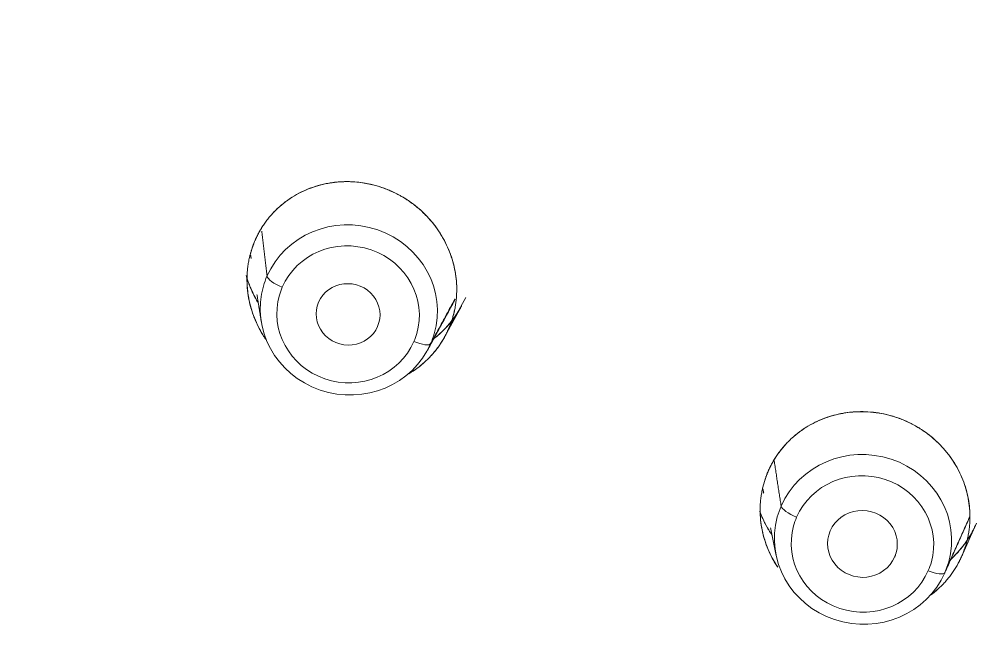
# Model space of a CAD drawing. Extents: x 5217 to 6345, y 0 to 827.
# Drawn here: x 5713.97 to 5730.55, y 502.91 to 513.7 of the extents above; entities that cross this region are included whole.
import ezdxf

# ---------------------------------------------------------------- set-up
doc = ezdxf.new("R2010")
doc.units = 0
doc.header["$LTSCALE"] = 30
doc.header["$MEASUREMENT"] = 0
doc.linetypes.add('HIDDEN2', pattern=[4.7625, 3.175, -1.5875])
doc.layers.add('1', color=7, linetype='CONTINUOUS')
doc.layers.add('2', color=1, linetype='HIDDEN2')

msp = doc.modelspace()

# ---------------------------------------------------------------- linework, layer by layer
at = {"layer": '1', "color": 7, "linetype": 'Continuous', "lineweight": 18}
for p, q in [((5721.646, 508.912), (5721.353, 508.373)), ((5721.353, 508.373), (5721.646, 508.912)), ((5721.353, 508.373), (5721.646, 508.912)), ((5721.646, 508.912), (5721.353, 508.373)), ((5721.288, 508.24), (5721.574, 508.764)), ((5721.288, 508.24), (5721.574, 508.764)), ((5721.284, 508.233), (5721.288, 508.24)), ((5730.169, 504.45), (5730.42, 505.01)), ((5730.171, 504.454), (5730.42, 505.01)), ((5730.178, 504.47), (5730.428, 505.028)), ((5730.178, 504.47), (5730.428, 505.028)), ((5730.428, 505.028), (5730.178, 504.47)), ((5730.428, 505.028), (5730.178, 504.47))]:
    msp.add_line(p, q, dxfattribs=at)
for centre, major_axis, ratio, start_param, end_param in [((5757.244, 496.519), (-59.628, 0), 0.953717, 3.141593, 6.283185), ((5757.244, 496.519), (-59.628, 0), 0.953717, 3.141593, 6.274276), ((5719.637, 508.697), (-1.503, 0.258), 0.958432, 3.034522, 6.053339), ((5719.637, 508.697), (1.503, -0.258), 0.958432, 2.911746, 3.034522), ((5719.637, 508.697), (1.503, -0.258), 0.958432, 3.034522, 6.053339), ((5719.624, 508.621), (-0.542, 0.093), 0.958432, 2.911746, 6.053339), ((5719.624, 508.621), (0.542, -0.093), 0.958432, 2.911746, 6.053339), ((5719.637, 508.697), (-1.503, 0.258), 0.958432, 2.911746, 3.034522), ((5728.477, 504.751), (-1.515, 0.17), 0.957152, 2.991057, 5.9971), ((5728.477, 504.751), (-1.515, 0.17), 0.957152, 5.9971, 6.132649), ((5728.468, 504.673), (-0.596, 0.067), 0.957152, 2.855507, 5.9971), ((5728.477, 504.751), (-1.515, 0.17), 0.957152, 6.132649, 9.138693), ((5728.468, 504.673), (-0.596, 0.067), 0.957152, 5.9971, 9.138693), ((5728.477, 504.751), (-1.515, 0.17), 0.957152, 2.855507, 2.991057)]:
    msp.add_ellipse(centre, major_axis=major_axis, ratio=ratio, start_param=start_param, end_param=end_param, dxfattribs=at)
at = {"layer": '1', "color": 7, "linetype": 'Continuous', "lineweight": 13}
for centre, major_axis, ratio, start_param, end_param in [((5719.624, 508.621), (1.209, -0.208), 0.958432, 6.176114, 9.194932), ((5718.507, 509.171), (0.275, -0.12), 0.277816, 3.301495, 4.780108), ((5719.624, 508.621), (1.209, -0.208), 0.958432, 2.911746, 3.034522), ((5719.624, 508.621), (1.209, -0.208), 0.958432, 3.034522, 6.053339), ((5719.624, 508.621), (1.209, -0.208), 0.958432, 6.053339, 6.176114), ((5720.77, 508.239), (0.275, -0.12), 0.277816, 4.780108, 6.258721), ((5728.468, 504.673), (-1.218, 0.136), 0.957152, 2.991057, 5.9971), ((5727.346, 505.219), (-0.275, 0.12), 0.277816, 0.173281, 1.655969), ((5728.468, 504.673), (-1.218, 0.136), 0.957152, 5.9971, 6.132649), ((5728.468, 504.673), (-1.218, 0.136), 0.957152, 6.132649, 9.138693), ((5728.468, 504.673), (-1.218, 0.136), 0.957152, 2.855507, 2.991057), ((5729.609, 504.299), (-0.275, 0.12), 0.277816, 1.655969, 3.138657)]:
    msp.add_ellipse(centre, major_axis=major_axis, ratio=ratio, start_param=start_param, end_param=end_param, dxfattribs=at)
at = {"layer": '1', "color": 7, "linetype": 'Continuous', "lineweight": 18}
for points, knots in [([(5759.712, 439.668), (5760.292, 439.691), (5761.968, 439.78), (5764.735, 440.04), (5767.995, 440.52), (5771.222, 441.172), (5774.407, 441.992), (5777.54, 442.979), (5780.611, 444.129), (5783.61, 445.439), (5786.529, 446.905), (5789.359, 448.523), (5792.092, 450.287), (5794.718, 452.192), (5797.229, 454.232), (5799.619, 456.402), (5801.88, 458.694), (5804.005, 461.101), (5805.987, 463.617), (5807.821, 466.233), (5809.501, 468.942), (5811.021, 471.735), (5812.378, 474.604), (5813.566, 477.54), (5814.583, 480.534), (5815.426, 483.576), (5816.091, 486.659), (5816.577, 489.772), (5816.882, 492.905), (5817.005, 496.05), (5816.947, 499.196), (5816.706, 502.335), (5816.285, 505.456), (5815.684, 508.55), (5814.904, 511.608), (5813.949, 514.62), (5812.822, 517.578), (5811.525, 520.471), (5810.063, 523.292), (5808.44, 526.031), (5806.66, 528.681), (5804.731, 531.234), (5802.657, 533.681), (5800.444, 536.015), (5798.1, 538.229), (5795.631, 540.316), (5793.045, 542.27), (5790.35, 544.085), (5787.555, 545.755), (5784.667, 547.276), (5781.695, 548.643), (5778.649, 549.85), (5775.538, 550.896), (5772.371, 551.776), (5769.157, 552.489), (5765.908, 553.031), (5762.632, 553.401), (5759.34, 553.598), (5756.041, 553.622), (5752.746, 553.471), (5749.464, 553.148), (5746.207, 552.652), (5742.982, 551.986), (5739.802, 551.151), (5736.674, 550.149), (5733.609, 548.985), (5730.617, 547.661), (5727.705, 546.181), (5724.883, 544.551), (5722.16, 542.774), (5719.544, 540.857), (5717.043, 538.805), (5714.664, 536.624), (5712.415, 534.322), (5710.302, 531.904), (5708.333, 529.379), (5706.512, 526.755), (5704.847, 524.038), (5703.34, 521.238), (5701.998, 518.363), (5700.825, 515.422), (5699.823, 512.423), (5698.996, 509.377), (5698.347, 506.291), (5697.877, 503.176), (5697.588, 500.041), (5697.48, 496.896), (5697.555, 493.75), (5697.811, 490.612), (5698.249, 487.493), (5698.866, 484.402), (5699.661, 481.348), (5700.631, 478.34), (5701.774, 475.388), (5703.085, 472.5), (5704.562, 469.686), (5706.199, 466.954), (5707.991, 464.313), (5709.934, 461.769), (5712.021, 459.332), (5714.245, 457.008), (5716.601, 454.805), (5719.08, 452.73), (5721.676, 450.788), (5724.38, 448.985), (5727.184, 447.328), (5730.08, 445.82), (5733.058, 444.468), (5736.111, 443.274), (5739.227, 442.243), (5742.399, 441.377), (5745.616, 440.68), (5748.868, 440.153), (5751.926, 439.822), (5753.898, 439.702), (5754.776, 439.668)], [0, 0, 0, 0, 0.004702, 0.013606, 0.022511, 0.031416, 0.040321, 0.049226, 0.058131, 0.067035, 0.07594, 0.084844, 0.093748, 0.102652, 0.111556, 0.120459, 0.129362, 0.138265, 0.147168, 0.15607, 0.164972, 0.173874, 0.182775, 0.191676, 0.200577, 0.209478, 0.218378, 0.227279, 0.236179, 0.245079, 0.253978, 0.262878, 0.271778, 0.280678, 0.289578, 0.298478, 0.307379, 0.316279, 0.32518, 0.334081, 0.342982, 0.351884, 0.360785, 0.369687, 0.37859, 0.387493, 0.396396, 0.405299, 0.414202, 0.423106, 0.43201, 0.440914, 0.449818, 0.458723, 0.467628, 0.476532, 0.485437, 0.494342, 0.503247, 0.512152, 0.521057, 0.529962, 0.538867, 0.547772, 0.556677, 0.565582, 0.574486, 0.583391, 0.592295, 0.601199, 0.610103, 0.619007, 0.62791, 0.636813, 0.645716, 0.654619, 0.663521, 0.672423, 0.681325, 0.690226, 0.699127, 0.708028, 0.716929, 0.725829, 0.734729, 0.743629, 0.752529, 0.761429, 0.770329, 0.779229, 0.788129, 0.797029, 0.805929, 0.814829, 0.82373, 0.832631, 0.841532, 0.850433, 0.859334, 0.868236, 0.877138, 0.886041, 0.894944, 0.903847, 0.91275, 0.921653, 0.930557, 0.939461, 0.948365, 0.95727, 0.966174, 0.975079, 0.983983, 0.992888, 1, 1, 1, 1]), ([(5793.07, 451.033), (5793.622, 451.416), (5795.04, 452.443), (5797.228, 454.234), (5799.62, 456.401), (5801.88, 458.694), (5804.005, 461.101), (5805.987, 463.617), (5807.821, 466.233), (5809.501, 468.942), (5811.021, 471.735), (5812.378, 474.604), (5813.566, 477.54), (5814.583, 480.534), (5815.426, 483.576), (5816.091, 486.659), (5816.577, 489.772), (5816.882, 492.905), (5817.005, 496.05), (5816.947, 499.196), (5816.706, 502.335), (5816.285, 505.456), (5815.684, 508.55), (5814.904, 511.608), (5813.949, 514.62), (5812.822, 517.578), (5811.525, 520.471), (5810.063, 523.292), (5808.44, 526.031), (5806.66, 528.681), (5804.731, 531.234), (5802.657, 533.681), (5800.444, 536.015), (5798.1, 538.229), (5795.631, 540.316), (5793.045, 542.27), (5790.35, 544.085), (5787.555, 545.755), (5784.667, 547.276), (5781.695, 548.643), (5778.649, 549.85), (5775.538, 550.896), (5772.371, 551.776), (5769.157, 552.489), (5765.908, 553.031), (5762.632, 553.401), (5759.34, 553.598), (5756.041, 553.622), (5752.746, 553.471), (5749.464, 553.148), (5746.207, 552.652), (5742.982, 551.986), (5739.802, 551.151), (5736.674, 550.149), (5733.609, 548.985), (5730.617, 547.661), (5727.705, 546.181), (5724.883, 544.551), (5722.16, 542.774), (5719.544, 540.857), (5717.043, 538.805), (5714.664, 536.624), (5712.415, 534.322), (5710.302, 531.904), (5708.333, 529.379), (5706.512, 526.755), (5704.847, 524.038), (5703.34, 521.238), (5701.998, 518.363), (5700.825, 515.422), (5699.823, 512.423), (5698.996, 509.377), (5698.347, 506.291), (5697.877, 503.176), (5697.588, 500.041), (5697.48, 496.896), (5697.555, 493.75), (5697.811, 490.612), (5698.249, 487.493), (5698.866, 484.402), (5699.661, 481.348), (5700.631, 478.34), (5701.774, 475.388), (5703.085, 472.5), (5704.562, 469.686), (5706.199, 466.954), (5707.991, 464.313), (5709.934, 461.769), (5712.021, 459.332), (5714.246, 457.009), (5716.6, 454.804), (5719.085, 452.736), (5720.978, 451.284), (5722.066, 450.56), (5722.254, 450.437)], [0, 0, 0, 0, 0.006833, 0.017845, 0.028856, 0.039868, 0.050878, 0.061889, 0.072899, 0.083908, 0.094918, 0.105926, 0.116935, 0.127943, 0.138951, 0.149959, 0.160966, 0.171973, 0.18298, 0.193987, 0.204994, 0.216001, 0.227008, 0.238016, 0.249023, 0.26003, 0.271038, 0.282046, 0.293055, 0.304063, 0.315072, 0.326082, 0.337091, 0.348102, 0.359112, 0.370123, 0.381134, 0.392146, 0.403157, 0.414169, 0.425182, 0.436194, 0.447207, 0.45822, 0.469233, 0.480246, 0.491259, 0.502272, 0.513286, 0.524299, 0.535313, 0.546326, 0.557339, 0.568352, 0.579365, 0.590378, 0.601391, 0.612403, 0.623416, 0.634428, 0.645439, 0.656451, 0.667462, 0.678472, 0.689483, 0.700493, 0.711502, 0.722512, 0.73352, 0.744529, 0.755537, 0.766545, 0.777553, 0.78856, 0.799567, 0.810574, 0.821581, 0.832588, 0.843595, 0.854602, 0.865609, 0.876617, 0.887624, 0.898632, 0.90964, 0.920649, 0.931657, 0.942666, 0.953676, 0.964686, 0.975696, 0.986706, 0.997717, 1, 1, 1, 1]), ([(5718.025, 509.894), (5718.028, 509.9), (5718.034, 509.913), (5718.043, 509.932), (5718.052, 509.951), (5718.061, 509.97), (5718.07, 509.989), (5718.08, 510.008), (5718.09, 510.026), (5718.1, 510.045), (5718.111, 510.063), (5718.122, 510.082), (5718.133, 510.1), (5718.144, 510.118), (5718.155, 510.135), (5718.167, 510.153), (5718.179, 510.171), (5718.203, 510.206), (5718.242, 510.258), (5718.297, 510.324), (5718.355, 510.388), (5718.439, 510.469), (5718.551, 510.564), (5718.7, 510.662), (5718.859, 510.745), (5719.083, 510.834), (5719.378, 510.903), (5719.681, 510.909), (5719.921, 510.878), (5720.099, 510.838), (5720.273, 510.781), (5720.441, 510.707), (5720.6, 510.619), (5720.749, 510.516), (5720.886, 510.402), (5721.01, 510.278), (5721.121, 510.145), (5721.218, 510.003), (5721.302, 509.853), (5721.371, 509.695), (5721.427, 509.531), (5721.466, 509.364), (5721.489, 509.196), (5721.494, 509.055), (5721.489, 508.942), (5721.482, 508.858), (5721.471, 508.774), (5721.458, 508.707), (5721.447, 508.655), (5721.438, 508.619), (5721.428, 508.583), (5721.417, 508.547), (5721.406, 508.511), (5721.394, 508.476), (5721.381, 508.441), (5721.367, 508.407), (5721.358, 508.384), (5721.353, 508.373)], [0, 0, 0, 0, 0.003842, 0.007683, 0.011523, 0.015363, 0.019203, 0.023044, 0.026886, 0.030731, 0.034577, 0.038427, 0.04228, 0.046136, 0.049998, 0.053864, 0.057735, 0.061612, 0.077336, 0.093021, 0.108702, 0.124414, 0.15672, 0.188865, 0.221169, 0.253947, 0.318931, 0.382775, 0.414653, 0.44671, 0.479076, 0.510956, 0.542581, 0.574412, 0.605415, 0.636029, 0.666092, 0.696092, 0.726333, 0.756672, 0.787424, 0.817762, 0.847988, 0.87841, 0.893598, 0.908759, 0.923933, 0.939159, 0.945952, 0.952729, 0.959493, 0.966247, 0.972995, 0.979741, 0.986488, 0.99324, 1, 1, 1, 1]), ([(5718.025, 509.894), (5718.028, 509.9), (5718.034, 509.913), (5718.043, 509.932), (5718.052, 509.951), (5718.061, 509.97), (5718.07, 509.989), (5718.08, 510.008), (5718.09, 510.026), (5718.1, 510.045), (5718.111, 510.063), (5718.122, 510.082), (5718.133, 510.1), (5718.144, 510.118), (5718.155, 510.135), (5718.167, 510.153), (5718.179, 510.171), (5718.203, 510.206), (5718.242, 510.258), (5718.297, 510.324), (5718.355, 510.388), (5718.439, 510.469), (5718.551, 510.564), (5718.7, 510.662), (5718.859, 510.745), (5719.083, 510.834), (5719.378, 510.903), (5719.681, 510.909), (5719.921, 510.878), (5720.099, 510.838), (5720.273, 510.781), (5720.441, 510.707), (5720.6, 510.619), (5720.749, 510.516), (5720.886, 510.402), (5721.01, 510.278), (5721.121, 510.145), (5721.218, 510.003), (5721.302, 509.853), (5721.371, 509.695), (5721.427, 509.531), (5721.466, 509.364), (5721.489, 509.196), (5721.494, 509.055), (5721.489, 508.942), (5721.482, 508.858), (5721.471, 508.774), (5721.458, 508.707), (5721.447, 508.655), (5721.438, 508.619), (5721.428, 508.583), (5721.417, 508.547), (5721.406, 508.511), (5721.394, 508.476), (5721.381, 508.441), (5721.367, 508.407), (5721.358, 508.384), (5721.353, 508.373)], [0, 0, 0, 0, 0.003842, 0.007683, 0.011523, 0.015363, 0.019203, 0.023044, 0.026886, 0.030731, 0.034577, 0.038427, 0.04228, 0.046136, 0.049998, 0.053864, 0.057735, 0.061612, 0.077336, 0.093021, 0.108702, 0.124414, 0.15672, 0.188865, 0.221169, 0.253947, 0.318931, 0.382775, 0.414653, 0.44671, 0.479076, 0.510956, 0.542581, 0.574412, 0.605415, 0.636029, 0.666092, 0.696092, 0.726333, 0.756672, 0.787424, 0.817762, 0.847988, 0.87841, 0.893598, 0.908759, 0.923933, 0.939159, 0.945952, 0.952729, 0.959493, 0.966247, 0.972995, 0.979741, 0.986488, 0.99324, 1, 1, 1, 1]), ([(5721.353, 508.373), (5721.355, 508.379), (5721.361, 508.391), (5721.369, 508.41), (5721.376, 508.429), (5721.384, 508.449), (5721.391, 508.468), (5721.398, 508.488), (5721.404, 508.507), (5721.411, 508.527), (5721.417, 508.547), (5721.423, 508.567), (5721.429, 508.587), (5721.434, 508.607), (5721.44, 508.627), (5721.445, 508.647), (5721.45, 508.668), (5721.459, 508.709), (5721.47, 508.772), (5721.482, 508.856), (5721.489, 508.941), (5721.494, 509.052), (5721.489, 509.191), (5721.467, 509.358), (5721.428, 509.527), (5721.375, 509.688), (5721.308, 509.839), (5721.228, 509.986), (5721.129, 510.134), (5721.019, 510.267), (5720.893, 510.396), (5720.747, 510.519), (5720.615, 510.608), (5720.51, 510.668), (5720.452, 510.699), (5720.395, 510.726), (5720.336, 510.753), (5720.264, 510.782), (5720.18, 510.812), (5720.089, 510.839), (5719.987, 510.864), (5719.868, 510.885), (5719.742, 510.899), (5719.614, 510.905), (5719.486, 510.901), (5719.344, 510.887), (5719.19, 510.859), (5719.02, 510.81), (5718.852, 510.743), (5718.69, 510.657), (5718.545, 510.558), (5718.436, 510.467), (5718.355, 510.387), (5718.296, 510.324), (5718.241, 510.257), (5718.199, 510.201), (5718.169, 510.156), (5718.148, 510.125), (5718.128, 510.093), (5718.109, 510.06), (5718.091, 510.028), (5718.073, 509.994), (5718.056, 509.961), (5718.04, 509.928), (5718.03, 509.905), (5718.025, 509.894)], [0, 0, 0, 0, 0.003718, 0.007442, 0.011172, 0.014908, 0.01865, 0.022399, 0.026153, 0.029913, 0.033679, 0.037451, 0.04123, 0.045014, 0.048805, 0.052602, 0.056405, 0.060214, 0.075563, 0.090904, 0.106238, 0.121566, 0.150726, 0.180687, 0.211792, 0.243274, 0.270329, 0.299194, 0.331218, 0.363883, 0.390058, 0.425486, 0.463238, 0.473403, 0.488936, 0.49776, 0.506333, 0.522865, 0.538511, 0.553196, 0.572832, 0.594143, 0.617131, 0.639709, 0.662315, 0.684949, 0.716054, 0.746104, 0.780279, 0.813661, 0.845312, 0.875612, 0.891366, 0.907109, 0.922839, 0.938558, 0.945479, 0.952376, 0.95925, 0.9661, 0.972927, 0.97973, 0.98651, 0.993267, 1, 1, 1, 1]), ([(5721.353, 508.373), (5721.355, 508.379), (5721.361, 508.391), (5721.369, 508.41), (5721.376, 508.429), (5721.384, 508.449), (5721.391, 508.468), (5721.398, 508.488), (5721.404, 508.507), (5721.411, 508.527), (5721.417, 508.547), (5721.423, 508.567), (5721.429, 508.587), (5721.434, 508.607), (5721.44, 508.627), (5721.445, 508.647), (5721.45, 508.668), (5721.459, 508.709), (5721.47, 508.772), (5721.482, 508.856), (5721.489, 508.941), (5721.494, 509.052), (5721.489, 509.191), (5721.467, 509.358), (5721.428, 509.527), (5721.375, 509.688), (5721.308, 509.839), (5721.228, 509.986), (5721.129, 510.134), (5721.019, 510.267), (5720.893, 510.396), (5720.747, 510.519), (5720.615, 510.608), (5720.51, 510.668), (5720.452, 510.699), (5720.395, 510.726), (5720.336, 510.753), (5720.264, 510.782), (5720.18, 510.812), (5720.07, 510.844), (5719.925, 510.878), (5719.796, 510.894), (5719.662, 510.904), (5719.53, 510.905), (5719.352, 510.889), (5719.184, 510.857), (5719.018, 510.809), (5718.852, 510.743), (5718.69, 510.657), (5718.545, 510.558), (5718.436, 510.467), (5718.355, 510.387), (5718.296, 510.324), (5718.241, 510.257), (5718.199, 510.201), (5718.169, 510.156), (5718.148, 510.125), (5718.128, 510.093), (5718.109, 510.06), (5718.091, 510.028), (5718.073, 509.994), (5718.056, 509.961), (5718.04, 509.928), (5718.03, 509.905), (5718.025, 509.894)], [0, 0, 0, 0, 0.003718, 0.007442, 0.011173, 0.014909, 0.018651, 0.022399, 0.026153, 0.029914, 0.03368, 0.037452, 0.041231, 0.045015, 0.048806, 0.052603, 0.056406, 0.060215, 0.075565, 0.090907, 0.106241, 0.121569, 0.15073, 0.180691, 0.211798, 0.243281, 0.270336, 0.299202, 0.331226, 0.363893, 0.390068, 0.425497, 0.46325, 0.473415, 0.488949, 0.497773, 0.506347, 0.522879, 0.538525, 0.55321, 0.583287, 0.617133, 0.621862, 0.654488, 0.687118, 0.717108, 0.746098, 0.780273, 0.813656, 0.845308, 0.875609, 0.891363, 0.907106, 0.922837, 0.938557, 0.945477, 0.952375, 0.959249, 0.966099, 0.972926, 0.97973, 0.98651, 0.993267, 1, 1, 1, 1]), ([(5718.213, 508.186), (5718.2, 508.204), (5718.155, 508.272), (5718.084, 508.396), (5718.01, 508.559), (5717.952, 508.728), (5717.912, 508.899), (5717.889, 509.072), (5717.884, 509.216), (5717.889, 509.329), (5717.896, 509.414), (5717.908, 509.497), (5717.921, 509.566), (5717.934, 509.62), (5717.944, 509.66), (5717.955, 509.7), (5717.967, 509.74), (5717.98, 509.779), (5717.994, 509.817), (5718.009, 509.856), (5718.02, 509.881), (5718.025, 509.894)], [0, 0, 0, 0, 0.035549, 0.134605, 0.23394, 0.331915, 0.429721, 0.526259, 0.622888, 0.670466, 0.717946, 0.765429, 0.813015, 0.836452, 0.859847, 0.883212, 0.906558, 0.929899, 0.953245, 0.976608, 1, 1, 1, 1]), ([(5718.213, 508.186), (5718.2, 508.204), (5718.155, 508.272), (5718.084, 508.396), (5718.01, 508.559), (5717.952, 508.728), (5717.912, 508.899), (5717.889, 509.072), (5717.884, 509.216), (5717.889, 509.329), (5717.896, 509.414), (5717.908, 509.497), (5717.921, 509.566), (5717.934, 509.62), (5717.944, 509.66), (5717.955, 509.7), (5717.967, 509.74), (5717.98, 509.779), (5717.994, 509.817), (5718.009, 509.856), (5718.02, 509.881), (5718.025, 509.894)], [0, 0, 0, 0, 0.035549, 0.134605, 0.23394, 0.331915, 0.429721, 0.526259, 0.622888, 0.670466, 0.717946, 0.765429, 0.813015, 0.836452, 0.859847, 0.883212, 0.906558, 0.929899, 0.953245, 0.976608, 1, 1, 1, 1]), ([(5718.025, 509.894), (5718.023, 509.887), (5718.017, 509.875), (5718.01, 509.856), (5718.002, 509.837), (5717.995, 509.818), (5717.988, 509.799), (5717.981, 509.78), (5717.974, 509.76), (5717.968, 509.741), (5717.961, 509.721), (5717.955, 509.701), (5717.95, 509.681), (5717.944, 509.661), (5717.939, 509.641), (5717.934, 509.621), (5717.929, 509.601), (5717.92, 509.56), (5717.908, 509.497), (5717.896, 509.414), (5717.889, 509.33), (5717.884, 509.218), (5717.889, 509.078), (5717.911, 508.907), (5717.951, 508.733), (5718.006, 508.569), (5718.076, 508.413), (5718.145, 508.289), (5718.194, 508.213), (5718.213, 508.186)], [0, 0, 0, 0, 0.011538, 0.023094, 0.034668, 0.046261, 0.057873, 0.069502, 0.081151, 0.092818, 0.104503, 0.116207, 0.127929, 0.13967, 0.151429, 0.163207, 0.175004, 0.186819, 0.234412, 0.281989, 0.329551, 0.377099, 0.469569, 0.56511, 0.664762, 0.766034, 0.851816, 0.946055, 1, 1, 1, 1]), ([(5718.025, 509.894), (5718.023, 509.887), (5718.017, 509.875), (5718.01, 509.856), (5718.002, 509.837), (5717.995, 509.818), (5717.988, 509.799), (5717.981, 509.78), (5717.974, 509.76), (5717.968, 509.741), (5717.961, 509.721), (5717.955, 509.701), (5717.95, 509.681), (5717.944, 509.661), (5717.939, 509.641), (5717.934, 509.621), (5717.929, 509.601), (5717.92, 509.56), (5717.908, 509.497), (5717.896, 509.414), (5717.889, 509.33), (5717.886, 509.263), (5717.886, 509.172), (5717.891, 509.055), (5717.914, 508.891), (5717.953, 508.725), (5718.008, 508.566), (5718.076, 508.413), (5718.145, 508.289), (5718.194, 508.213), (5718.213, 508.186)], [0, 0, 0, 0, 0.011538, 0.023094, 0.034668, 0.046261, 0.057872, 0.069502, 0.08115, 0.092817, 0.104502, 0.116206, 0.127928, 0.139669, 0.151428, 0.163206, 0.175003, 0.186818, 0.234411, 0.281988, 0.329549, 0.377097, 0.393551, 0.48241, 0.573985, 0.669295, 0.766049, 0.85183, 0.946068, 1, 1, 1, 1]), ([(5718.037, 508.891), (5718.03, 508.904), (5717.993, 508.973), (5717.932, 509.105), (5717.889, 509.227), (5717.87, 509.29)], [0, 0, 0, 0, 0.10012, 0.54326, 1, 1, 1, 1]), ([(5717.88, 509.259), (5717.9, 509.195), (5717.954, 509.051), (5718.024, 508.912), (5718.068, 508.836)], [0, 0, 0, 0, 0.43465, 1, 1, 1, 1]), ([(5718.077, 508.82), (5718.06, 508.849), (5718.013, 508.931), (5717.961, 509.04), (5717.929, 509.12), (5717.919, 509.145)], [0, 0, 0, 0, 0.282144, 0.776753, 1, 1, 1, 1]), ([(5717.921, 509.141), (5717.926, 509.129), (5717.956, 509.054), (5717.995, 508.971), (5718.031, 508.902), (5718.037, 508.892)], [0, 0, 0, 0, 0.145946, 0.880338, 1, 1, 1, 1]), ([(5721.575, 508.766), (5721.573, 508.763), (5721.568, 508.754), (5721.559, 508.739), (5721.549, 508.72), (5721.538, 508.701), (5721.526, 508.683), (5721.515, 508.664), (5721.503, 508.646), (5721.491, 508.628), (5721.479, 508.609), (5721.453, 508.572), (5721.412, 508.516), (5721.353, 508.443), (5721.29, 508.374), (5721.21, 508.294), (5721.148, 508.24), (5721.109, 508.209)], [0, 0, 0, 0, 0.013605, 0.043178, 0.072795, 0.102457, 0.132164, 0.161915, 0.191711, 0.221552, 0.251438, 0.281369, 0.409513, 0.53758, 0.665578, 0.793517, 1, 1, 1, 1]), ([(5721.574, 508.766), (5721.572, 508.76), (5721.565, 508.748), (5721.554, 508.73), (5721.543, 508.71), (5721.531, 508.691), (5721.519, 508.671), (5721.507, 508.652), (5721.495, 508.633), (5721.47, 508.596), (5721.432, 508.543), (5721.379, 508.475), (5721.323, 508.41), (5721.245, 508.327), (5721.183, 508.27), (5721.141, 508.234)], [0, 0, 0, 0, 0.026627, 0.059581, 0.092579, 0.125619, 0.158702, 0.191829, 0.224999, 0.258213, 0.383526, 0.508677, 0.633673, 0.758522, 1, 1, 1, 1]), ([(5721.132, 508.227), (5721.163, 508.253), (5721.217, 508.301), (5721.289, 508.373), (5721.351, 508.442), (5721.41, 508.513), (5721.455, 508.574), (5721.488, 508.622), (5721.51, 508.656), (5721.524, 508.678), (5721.53, 508.689)], [0, 0, 0, 0, 0.198253, 0.349543, 0.500569, 0.651731, 0.803429, 0.871138, 0.938675, 1, 1, 1, 1]), ([(5721.14, 508.234), (5721.183, 508.27), (5721.245, 508.327), (5721.323, 508.409), (5721.38, 508.475), (5721.433, 508.543), (5721.474, 508.601), (5721.506, 508.649), (5721.523, 508.677), (5721.533, 508.693), (5721.535, 508.696)], [0, 0, 0, 0, 0.273732, 0.415029, 0.556124, 0.697344, 0.839019, 0.908837, 0.978554, 1, 1, 1, 1]), ([(5721.353, 508.373), (5721.35, 508.366), (5721.344, 508.353), (5721.336, 508.334), (5721.327, 508.315), (5721.317, 508.297), (5721.308, 508.278), (5721.298, 508.259), (5721.288, 508.241), (5721.278, 508.222), (5721.268, 508.204), (5721.257, 508.186), (5721.247, 508.168), (5721.236, 508.15), (5721.224, 508.133), (5721.213, 508.115), (5721.201, 508.098), (5721.177, 508.063), (5721.139, 508.012), (5721.086, 507.947), (5721.029, 507.885), (5720.949, 507.805), (5720.841, 507.713), (5720.738, 507.642), (5720.679, 507.607), (5720.669, 507.601)], [0, 0, 0, 0, 0.020043, 0.04007, 0.060085, 0.080091, 0.100092, 0.12009, 0.14009, 0.160095, 0.180108, 0.200132, 0.220171, 0.240228, 0.260307, 0.280411, 0.300543, 0.320707, 0.401437, 0.481937, 0.562424, 0.643115, 0.805447, 0.967799, 1, 1, 1, 1]), ([(5721.353, 508.373), (5721.35, 508.366), (5721.344, 508.353), (5721.336, 508.334), (5721.327, 508.315), (5721.317, 508.297), (5721.308, 508.278), (5721.298, 508.259), (5721.288, 508.241), (5721.278, 508.222), (5721.268, 508.204), (5721.257, 508.186), (5721.247, 508.168), (5721.236, 508.15), (5721.224, 508.133), (5721.213, 508.115), (5721.201, 508.098), (5721.177, 508.063), (5721.139, 508.012), (5721.086, 507.947), (5721.029, 507.885), (5720.949, 507.805), (5720.841, 507.713), (5720.738, 507.642), (5720.679, 507.607), (5720.669, 507.601)], [0, 0, 0, 0, 0.020043, 0.04007, 0.060085, 0.080091, 0.100092, 0.12009, 0.14009, 0.160095, 0.180108, 0.200132, 0.220171, 0.240228, 0.260307, 0.280411, 0.300543, 0.320707, 0.401437, 0.481937, 0.562424, 0.643115, 0.805447, 0.967799, 1, 1, 1, 1]), ([(5720.669, 507.601), (5720.681, 507.608), (5720.742, 507.645), (5720.844, 507.716), (5720.95, 507.807), (5721.029, 507.885), (5721.086, 507.948), (5721.14, 508.013), (5721.182, 508.07), (5721.214, 508.117), (5721.237, 508.152), (5721.259, 508.188), (5721.279, 508.224), (5721.299, 508.261), (5721.318, 508.298), (5721.336, 508.335), (5721.347, 508.36), (5721.353, 508.373)], [0, 0, 0, 0, 0.040364, 0.200928, 0.357176, 0.438193, 0.519267, 0.600404, 0.681609, 0.721854, 0.761969, 0.801957, 0.841817, 0.881551, 0.921159, 0.960642, 1, 1, 1, 1]), ([(5720.669, 507.601), (5720.681, 507.608), (5720.742, 507.645), (5720.844, 507.716), (5720.95, 507.807), (5721.029, 507.885), (5721.086, 507.948), (5721.14, 508.013), (5721.182, 508.07), (5721.214, 508.117), (5721.237, 508.152), (5721.259, 508.188), (5721.279, 508.224), (5721.299, 508.261), (5721.318, 508.298), (5721.336, 508.335), (5721.347, 508.36), (5721.353, 508.373)], [0, 0, 0, 0, 0.04037, 0.200932, 0.35718, 0.438196, 0.51927, 0.600406, 0.681611, 0.721855, 0.761971, 0.801958, 0.841818, 0.881552, 0.921159, 0.960642, 1, 1, 1, 1]), ([(5726.847, 505.923), (5726.85, 505.929), (5726.856, 505.942), (5726.864, 505.961), (5726.873, 505.98), (5726.882, 505.998), (5726.891, 506.017), (5726.901, 506.035), (5726.911, 506.053), (5726.921, 506.072), (5726.931, 506.09), (5726.941, 506.108), (5726.952, 506.125), (5726.963, 506.143), (5726.974, 506.161), (5726.986, 506.178), (5726.997, 506.195), (5727.009, 506.212), (5727.034, 506.248), (5727.074, 506.3), (5727.131, 506.368), (5727.191, 506.432), (5727.276, 506.514), (5727.391, 506.607), (5727.539, 506.705), (5727.696, 506.787), (5727.86, 506.853), (5728.03, 506.902), (5728.205, 506.934), (5728.383, 506.949), (5728.563, 506.947), (5728.743, 506.928), (5728.922, 506.89), (5729.097, 506.836), (5729.265, 506.766), (5729.424, 506.68), (5729.573, 506.581), (5729.711, 506.469), (5729.835, 506.347), (5729.946, 506.216), (5730.044, 506.077), (5730.127, 505.93), (5730.196, 505.777), (5730.25, 505.619), (5730.289, 505.456), (5730.312, 505.29), (5730.318, 505.151), (5730.314, 505.039), (5730.307, 504.956), (5730.296, 504.873), (5730.284, 504.805), (5730.272, 504.754), (5730.264, 504.717), (5730.254, 504.681), (5730.243, 504.645), (5730.232, 504.61), (5730.22, 504.574), (5730.207, 504.539), (5730.193, 504.504), (5730.183, 504.481), (5730.178, 504.47)], [0, 0, 0, 0, 0.003802, 0.0076, 0.011396, 0.01519, 0.018982, 0.022773, 0.026564, 0.030354, 0.034144, 0.037935, 0.041727, 0.045521, 0.049317, 0.053115, 0.056916, 0.060721, 0.064529, 0.080639, 0.096721, 0.112811, 0.128946, 0.161041, 0.193129, 0.224889, 0.256654, 0.288246, 0.31984, 0.351611, 0.383225, 0.415199, 0.447226, 0.479496, 0.511374, 0.542995, 0.574614, 0.605655, 0.636433, 0.666706, 0.696891, 0.726895, 0.756741, 0.786754, 0.81672, 0.847034, 0.877323, 0.892617, 0.907872, 0.923127, 0.938426, 0.94529, 0.95214, 0.958979, 0.965811, 0.97264, 0.97947, 0.986304, 0.993146, 1, 1, 1, 1]), ([(5726.847, 505.923), (5726.85, 505.929), (5726.856, 505.942), (5726.864, 505.961), (5726.873, 505.98), (5726.882, 505.998), (5726.891, 506.017), (5726.901, 506.035), (5726.911, 506.053), (5726.921, 506.072), (5726.931, 506.09), (5726.941, 506.108), (5726.952, 506.125), (5726.963, 506.143), (5726.974, 506.161), (5726.986, 506.178), (5726.997, 506.195), (5727.009, 506.212), (5727.034, 506.248), (5727.074, 506.3), (5727.131, 506.368), (5727.191, 506.432), (5727.276, 506.514), (5727.391, 506.607), (5727.539, 506.705), (5727.696, 506.787), (5727.86, 506.853), (5728.03, 506.902), (5728.205, 506.934), (5728.383, 506.949), (5728.563, 506.947), (5728.743, 506.928), (5728.922, 506.89), (5729.097, 506.836), (5729.265, 506.766), (5729.424, 506.68), (5729.573, 506.581), (5729.711, 506.469), (5729.835, 506.347), (5729.946, 506.216), (5730.044, 506.077), (5730.127, 505.93), (5730.196, 505.777), (5730.25, 505.619), (5730.289, 505.456), (5730.312, 505.29), (5730.318, 505.151), (5730.314, 505.039), (5730.307, 504.956), (5730.296, 504.873), (5730.284, 504.805), (5730.272, 504.754), (5730.264, 504.717), (5730.254, 504.681), (5730.243, 504.645), (5730.232, 504.61), (5730.22, 504.574), (5730.207, 504.539), (5730.193, 504.504), (5730.183, 504.481), (5730.178, 504.47)], [0, 0, 0, 0, 0.003802, 0.0076, 0.011396, 0.01519, 0.018982, 0.022773, 0.026564, 0.030354, 0.034144, 0.037935, 0.041727, 0.045521, 0.049317, 0.053115, 0.056916, 0.060721, 0.064529, 0.080639, 0.096721, 0.112811, 0.128946, 0.161041, 0.193129, 0.224889, 0.256654, 0.288246, 0.31984, 0.351611, 0.383225, 0.415199, 0.447226, 0.479496, 0.511374, 0.542995, 0.574614, 0.605655, 0.636433, 0.666706, 0.696891, 0.726895, 0.756741, 0.786754, 0.81672, 0.847034, 0.877323, 0.892617, 0.907872, 0.923127, 0.938426, 0.94529, 0.95214, 0.958979, 0.965811, 0.97264, 0.97947, 0.986304, 0.993146, 1, 1, 1, 1]), ([(5730.178, 504.47), (5730.181, 504.476), (5730.186, 504.489), (5730.194, 504.508), (5730.202, 504.527), (5730.209, 504.546), (5730.216, 504.565), (5730.223, 504.585), (5730.23, 504.605), (5730.237, 504.624), (5730.243, 504.644), (5730.249, 504.664), (5730.255, 504.684), (5730.26, 504.704), (5730.265, 504.725), (5730.27, 504.745), (5730.275, 504.765), (5730.284, 504.807), (5730.296, 504.869), (5730.307, 504.954), (5730.314, 505.038), (5730.318, 505.148), (5730.313, 505.284), (5730.291, 505.448), (5730.252, 505.613), (5730.199, 505.77), (5730.133, 505.918), (5730.053, 506.062), (5729.954, 506.207), (5729.844, 506.337), (5729.718, 506.463), (5729.573, 506.582), (5729.44, 506.669), (5729.335, 506.728), (5729.275, 506.758), (5729.216, 506.785), (5729.154, 506.812), (5729.081, 506.84), (5728.999, 506.867), (5728.891, 506.897), (5728.747, 506.927), (5728.615, 506.942), (5728.479, 506.949), (5728.347, 506.948), (5728.173, 506.929), (5728.011, 506.896), (5727.85, 506.849), (5727.689, 506.784), (5727.53, 506.7), (5727.385, 506.603), (5727.274, 506.512), (5727.191, 506.432), (5727.129, 506.366), (5727.072, 506.298), (5727.028, 506.24), (5726.996, 506.194), (5726.975, 506.161), (5726.954, 506.128), (5726.934, 506.095), (5726.915, 506.061), (5726.897, 506.027), (5726.879, 505.993), (5726.863, 505.958), (5726.852, 505.935), (5726.847, 505.923)], [0, 0, 0, 0, 0.003751, 0.007508, 0.011272, 0.015041, 0.018817, 0.022599, 0.026387, 0.030181, 0.033981, 0.037788, 0.041601, 0.04542, 0.049245, 0.053077, 0.056915, 0.060759, 0.07625, 0.091733, 0.107207, 0.122674, 0.151584, 0.181275, 0.212081, 0.243253, 0.270301, 0.299115, 0.33103, 0.363553, 0.389389, 0.425368, 0.462534, 0.47263, 0.488609, 0.498074, 0.507085, 0.523973, 0.539242, 0.552783, 0.583138, 0.616783, 0.622899, 0.655023, 0.686931, 0.715829, 0.743353, 0.776498, 0.809233, 0.84061, 0.871059, 0.887324, 0.9036, 0.919888, 0.936189, 0.943367, 0.950523, 0.957657, 0.96477, 0.97186, 0.978928, 0.985974, 0.992998, 1, 1, 1, 1]), ([(5730.178, 504.47), (5730.181, 504.476), (5730.186, 504.489), (5730.194, 504.508), (5730.202, 504.527), (5730.209, 504.546), (5730.216, 504.565), (5730.223, 504.585), (5730.23, 504.605), (5730.237, 504.624), (5730.243, 504.644), (5730.249, 504.664), (5730.255, 504.684), (5730.26, 504.704), (5730.265, 504.725), (5730.27, 504.745), (5730.275, 504.765), (5730.284, 504.807), (5730.296, 504.869), (5730.307, 504.954), (5730.314, 505.038), (5730.318, 505.148), (5730.313, 505.284), (5730.291, 505.448), (5730.252, 505.613), (5730.199, 505.77), (5730.133, 505.918), (5730.053, 506.062), (5729.954, 506.207), (5729.844, 506.337), (5729.718, 506.463), (5729.573, 506.582), (5729.44, 506.669), (5729.335, 506.728), (5729.275, 506.758), (5729.216, 506.785), (5729.154, 506.812), (5729.081, 506.84), (5728.999, 506.867), (5728.891, 506.897), (5728.747, 506.927), (5728.584, 506.945), (5728.435, 506.949), (5728.308, 506.944), (5728.168, 506.928), (5728.018, 506.899), (5727.853, 506.85), (5727.689, 506.784), (5727.53, 506.7), (5727.385, 506.603), (5727.274, 506.512), (5727.191, 506.432), (5727.129, 506.366), (5727.072, 506.298), (5727.028, 506.24), (5726.996, 506.194), (5726.975, 506.161), (5726.954, 506.128), (5726.934, 506.095), (5726.915, 506.061), (5726.897, 506.027), (5726.879, 505.993), (5726.863, 505.958), (5726.852, 505.935), (5726.847, 505.923)], [0, 0, 0, 0, 0.003751, 0.007508, 0.011272, 0.015041, 0.018817, 0.022598, 0.026387, 0.030181, 0.033981, 0.037788, 0.041601, 0.04542, 0.049245, 0.053076, 0.056914, 0.060758, 0.076249, 0.091732, 0.107206, 0.122673, 0.151583, 0.181273, 0.212079, 0.24325, 0.270298, 0.299112, 0.331027, 0.36355, 0.389385, 0.425364, 0.46253, 0.472625, 0.488604, 0.498069, 0.50708, 0.523967, 0.539236, 0.552777, 0.583132, 0.616777, 0.639319, 0.661789, 0.684188, 0.71451, 0.743356, 0.7765, 0.809235, 0.840612, 0.87106, 0.887325, 0.903601, 0.919889, 0.936189, 0.943367, 0.950524, 0.957658, 0.96477, 0.97186, 0.978928, 0.985974, 0.992998, 1, 1, 1, 1]), ([(5726.847, 505.923), (5726.844, 505.916), (5726.839, 505.904), (5726.831, 505.884), (5726.823, 505.865), (5726.816, 505.845), (5726.808, 505.825), (5726.801, 505.805), (5726.794, 505.785), (5726.788, 505.765), (5726.782, 505.745), (5726.775, 505.724), (5726.77, 505.704), (5726.764, 505.683), (5726.759, 505.662), (5726.754, 505.641), (5726.749, 505.62), (5726.74, 505.578), (5726.728, 505.514), (5726.717, 505.428), (5726.71, 505.341), (5726.708, 505.228), (5726.714, 505.088), (5726.739, 504.919), (5726.782, 504.747), (5726.841, 504.587), (5726.912, 504.435), (5726.97, 504.336), (5727.006, 504.282), (5727.011, 504.275)], [0, 0, 0, 0, 0.012271, 0.024565, 0.036882, 0.049221, 0.061583, 0.073968, 0.086376, 0.098806, 0.111259, 0.123735, 0.136233, 0.148754, 0.161298, 0.173864, 0.186454, 0.199066, 0.249911, 0.300763, 0.351622, 0.402488, 0.497557, 0.5959, 0.698634, 0.803086, 0.890073, 0.985345, 1, 1, 1, 1]), ([(5727.011, 504.275), (5726.979, 504.322), (5726.92, 504.421), (5726.845, 504.577), (5726.784, 504.741), (5726.741, 504.91), (5726.715, 505.081), (5726.708, 505.225), (5726.71, 505.339), (5726.717, 505.425), (5726.728, 505.51), (5726.74, 505.58), (5726.752, 505.633), (5726.761, 505.67), (5726.77, 505.707), (5726.781, 505.744), (5726.793, 505.78), (5726.805, 505.816), (5726.818, 505.852), (5726.832, 505.888), (5726.842, 505.911), (5726.847, 505.923)], [0, 0, 0, 0, 0.09606, 0.196913, 0.297141, 0.397342, 0.497378, 0.597515, 0.647688, 0.697811, 0.747993, 0.798339, 0.820846, 0.843306, 0.865729, 0.888123, 0.910499, 0.932866, 0.955232, 0.977607, 1, 1, 1, 1]), ([(5726.847, 505.923), (5726.844, 505.916), (5726.839, 505.904), (5726.831, 505.884), (5726.823, 505.865), (5726.816, 505.845), (5726.808, 505.825), (5726.801, 505.805), (5726.794, 505.785), (5726.788, 505.765), (5726.782, 505.745), (5726.775, 505.724), (5726.77, 505.704), (5726.764, 505.683), (5726.759, 505.662), (5726.754, 505.641), (5726.749, 505.62), (5726.74, 505.578), (5726.728, 505.514), (5726.717, 505.428), (5726.71, 505.341), (5726.709, 505.282), (5726.709, 505.142), (5726.732, 504.912), (5726.832, 504.587), (5726.942, 504.378), (5727.006, 504.282), (5727.011, 504.275)], [0, 0, 0, 0, 0.012279, 0.024581, 0.036906, 0.049254, 0.061624, 0.074017, 0.086433, 0.098871, 0.111332, 0.123816, 0.136323, 0.148852, 0.161404, 0.173979, 0.186577, 0.199197, 0.250075, 0.300961, 0.351854, 0.402753, 0.403298, 0.596369, 0.803131, 0.985329, 1, 1, 1, 1]), ([(5727.011, 504.275), (5726.979, 504.322), (5726.92, 504.421), (5726.845, 504.577), (5726.784, 504.741), (5726.741, 504.91), (5726.715, 505.081), (5726.708, 505.225), (5726.71, 505.339), (5726.717, 505.425), (5726.728, 505.51), (5726.74, 505.58), (5726.752, 505.633), (5726.761, 505.67), (5726.77, 505.707), (5726.781, 505.744), (5726.793, 505.78), (5726.805, 505.816), (5726.818, 505.852), (5726.832, 505.888), (5726.842, 505.911), (5726.847, 505.923)], [0, 0, 0, 0, 0.09606, 0.196913, 0.297141, 0.397342, 0.497378, 0.597515, 0.647688, 0.697811, 0.747993, 0.798339, 0.820846, 0.843306, 0.865729, 0.888123, 0.910499, 0.932866, 0.955232, 0.977607, 1, 1, 1, 1]), ([(5726.911, 504.824), (5726.884, 504.866), (5726.827, 504.959), (5726.758, 505.096), (5726.719, 505.193), (5726.703, 505.234)], [0, 0, 0, 0, 0.320708, 0.710221, 1, 1, 1, 1]), ([(5726.911, 504.824), (5726.884, 504.866), (5726.827, 504.959), (5726.758, 505.096), (5726.719, 505.193), (5726.703, 505.234)], [0, 0, 0, 0, 0.3207, 0.710213, 1, 1, 1, 1]), ([(5726.705, 505.23), (5726.72, 505.19), (5726.761, 505.09), (5726.818, 504.977), (5726.86, 504.906), (5726.868, 504.892)], [0, 0, 0, 0, 0.342543, 0.865046, 1, 1, 1, 1]), ([(5726.705, 505.23), (5726.72, 505.19), (5726.761, 505.09), (5726.818, 504.977), (5726.86, 504.906), (5726.868, 504.892)], [0, 0, 0, 0, 0.342543, 0.865046, 1, 1, 1, 1]), ([(5730.428, 505.028), (5730.425, 505.021), (5730.419, 505.008), (5730.41, 504.989), (5730.401, 504.969), (5730.392, 504.95), (5730.382, 504.931), (5730.372, 504.912), (5730.362, 504.893), (5730.352, 504.874), (5730.342, 504.855), (5730.331, 504.836), (5730.32, 504.817), (5730.309, 504.799), (5730.297, 504.78), (5730.285, 504.762), (5730.273, 504.744), (5730.261, 504.725), (5730.235, 504.688), (5730.194, 504.631), (5730.134, 504.559), (5730.071, 504.489), (5730.022, 504.44), (5729.994, 504.413), (5729.989, 504.408)], [0, 0, 0, 0, 0.02798, 0.056003, 0.084068, 0.112177, 0.140328, 0.168521, 0.196758, 0.225038, 0.253361, 0.281726, 0.310135, 0.338587, 0.367083, 0.395621, 0.424203, 0.452829, 0.481497, 0.604242, 0.726911, 0.849508, 0.972039, 1, 1, 1, 1]), ([(5730.428, 505.028), (5730.425, 505.021), (5730.419, 505.008), (5730.41, 504.989), (5730.401, 504.969), (5730.392, 504.95), (5730.382, 504.931), (5730.372, 504.912), (5730.362, 504.893), (5730.352, 504.874), (5730.342, 504.855), (5730.331, 504.836), (5730.32, 504.817), (5730.309, 504.799), (5730.297, 504.78), (5730.285, 504.762), (5730.273, 504.744), (5730.261, 504.725), (5730.235, 504.688), (5730.194, 504.631), (5730.134, 504.559), (5730.071, 504.489), (5730.022, 504.44), (5729.994, 504.413), (5729.989, 504.408)], [0, 0, 0, 0, 0.02798, 0.056003, 0.084068, 0.112177, 0.140328, 0.168521, 0.196758, 0.225038, 0.253361, 0.281726, 0.310135, 0.338587, 0.367083, 0.395621, 0.424203, 0.452829, 0.481497, 0.604242, 0.726911, 0.849508, 0.972039, 1, 1, 1, 1]), ([(5729.991, 504.411), (5729.996, 504.415), (5730.022, 504.44), (5730.07, 504.488), (5730.133, 504.557), (5730.191, 504.628), (5730.236, 504.689), (5730.269, 504.737), (5730.292, 504.772), (5730.314, 504.807), (5730.335, 504.843), (5730.355, 504.879), (5730.375, 504.916), (5730.393, 504.953), (5730.411, 504.99), (5730.422, 505.015), (5730.428, 505.028)], [0, 0, 0, 0, 0.023182, 0.144887, 0.266276, 0.38769, 0.509469, 0.564163, 0.618737, 0.673223, 0.727651, 0.782051, 0.836455, 0.890894, 0.945399, 1, 1, 1, 1]), ([(5729.991, 504.411), (5729.996, 504.415), (5730.022, 504.44), (5730.07, 504.488), (5730.133, 504.557), (5730.191, 504.628), (5730.236, 504.689), (5730.269, 504.737), (5730.292, 504.772), (5730.314, 504.807), (5730.335, 504.843), (5730.355, 504.879), (5730.375, 504.916), (5730.393, 504.953), (5730.411, 504.99), (5730.422, 505.015), (5730.428, 505.028)], [0, 0, 0, 0, 0.023182, 0.144887, 0.266276, 0.38769, 0.509469, 0.564163, 0.618737, 0.673223, 0.727651, 0.782051, 0.836455, 0.890894, 0.945399, 1, 1, 1, 1]), ([(5729.648, 503.798), (5729.657, 503.805), (5729.71, 503.846), (5729.782, 503.908), (5729.86, 503.987), (5729.916, 504.049), (5729.969, 504.115), (5730.011, 504.171), (5730.042, 504.217), (5730.064, 504.252), (5730.086, 504.287), (5730.106, 504.323), (5730.126, 504.359), (5730.144, 504.396), (5730.162, 504.433), (5730.173, 504.457), (5730.178, 504.47)], [0, 0, 0, 0, 0.041402, 0.230409, 0.327369, 0.424405, 0.521519, 0.618716, 0.666898, 0.714929, 0.762812, 0.810546, 0.858131, 0.905568, 0.952858, 1, 1, 1, 1]), ([(5730.178, 504.47), (5730.176, 504.463), (5730.17, 504.451), (5730.161, 504.432), (5730.153, 504.414), (5730.144, 504.395), (5730.134, 504.377), (5730.125, 504.358), (5730.115, 504.34), (5730.105, 504.322), (5730.095, 504.304), (5730.085, 504.286), (5730.074, 504.269), (5730.063, 504.251), (5730.052, 504.234), (5730.041, 504.216), (5730.03, 504.199), (5730.006, 504.165), (5729.969, 504.114), (5729.916, 504.049), (5729.86, 503.987), (5729.781, 503.907), (5729.709, 503.845), (5729.656, 503.804), (5729.648, 503.798)], [0, 0, 0, 0, 0.023925, 0.04783, 0.071718, 0.095593, 0.119459, 0.143321, 0.167182, 0.191047, 0.214919, 0.238803, 0.262702, 0.286621, 0.310564, 0.334534, 0.358536, 0.382574, 0.479503, 0.576179, 0.672866, 0.769828, 0.965943, 1, 1, 1, 1]), ([(5729.648, 503.798), (5729.657, 503.805), (5729.71, 503.846), (5729.782, 503.908), (5729.86, 503.987), (5729.916, 504.049), (5729.969, 504.115), (5730.011, 504.171), (5730.042, 504.217), (5730.064, 504.252), (5730.086, 504.287), (5730.106, 504.323), (5730.126, 504.359), (5730.144, 504.396), (5730.162, 504.433), (5730.173, 504.457), (5730.178, 504.47)], [0, 0, 0, 0, 0.041393, 0.230402, 0.327363, 0.4244, 0.521515, 0.618713, 0.666895, 0.714927, 0.76281, 0.810544, 0.85813, 0.905567, 0.952857, 1, 1, 1, 1]), ([(5730.178, 504.47), (5730.176, 504.463), (5730.17, 504.451), (5730.161, 504.432), (5730.153, 504.414), (5730.144, 504.395), (5730.134, 504.377), (5730.125, 504.358), (5730.115, 504.34), (5730.105, 504.322), (5730.095, 504.304), (5730.085, 504.286), (5730.074, 504.269), (5730.063, 504.251), (5730.052, 504.234), (5730.041, 504.216), (5730.03, 504.199), (5730.006, 504.165), (5729.969, 504.114), (5729.916, 504.049), (5729.86, 503.987), (5729.781, 503.907), (5729.709, 503.845), (5729.656, 503.804), (5729.648, 503.798)], [0, 0, 0, 0, 0.023925, 0.04783, 0.071718, 0.095593, 0.119459, 0.143321, 0.167182, 0.191047, 0.214919, 0.238803, 0.262702, 0.286621, 0.310564, 0.334534, 0.358536, 0.382574, 0.479503, 0.576179, 0.672866, 0.769828, 0.965943, 1, 1, 1, 1])]:
    msp.add_open_spline(points, degree=3, knots=knots, dxfattribs=at)
for points, weights, knots in [([(5816.872, 496.519), (5816.872, 553.388), (5757.244, 553.388), (5697.616, 553.388), (5697.616, 496.519)], [1, 0.707106781187, 1, 0.707106781187, 1], [0, 0, 0, 0.5, 0.5, 1, 1, 1]), ([(5816.872, 496.519), (5816.872, 553.388), (5757.244, 553.388), (5698.144, 553.388), (5697.618, 497.026)], [1, 0.707106781187, 1, 0.708948655878, 0.996339416072], [0, 0, 0, 0.501577, 0.501577, 1, 1, 1])]:
    msp.add_rational_spline(points, weights, degree=2, knots=knots, dxfattribs=at)
at = {"layer": '1', "color": 7, "linetype": 'Continuous', "lineweight": 13}
for points in [[(5718.23, 509.277), (5718.139, 510.054)], [(5721.462, 508.888), (5721.044, 508.117)], [(5727.07, 505.323), (5726.95, 506.104)]]:
    msp.add_open_spline(points, degree=1, dxfattribs=at)
at = {"layer": '1', "color": 7, "linetype": 'Continuous', "lineweight": 18}
for points in [[(5717.949, 509.634), (5717.958, 509.58)], [(5718.057, 508.963), (5718.131, 508.496)], [(5720.989, 508.004), (5721.468, 508.885)], [(5726.756, 505.618), (5726.77, 505.547)], [(5729.878, 504.166), (5730.305, 505.121)], [(5730.313, 505.138), (5729.884, 504.179)], [(5726.889, 504.948), (5726.981, 504.49)], [(5729.022, 504.447), (5729.037, 504.485)]]:
    msp.add_open_spline(points, degree=1, dxfattribs=at)
at = {"layer": '2', "color": 7, "linetype": 'Continuous', "lineweight": 18}
msp.add_ellipse((5757.244, 496.914), major_axis=(-59.996, 0), ratio=0.953717, start_param=4.712389, end_param=6.214512, dxfattribs=at)
msp.add_ellipse((5757.244, 496.914), major_axis=(-59.996, 0), ratio=0.953717, start_param=4.712389, end_param=6.214512, dxfattribs=at)
msp.add_open_spline([(5757.244, 554.617), (5756.109, 554.617), (5754.517, 554.574), (5752.166, 554.419), (5750.158, 554.228), (5747.771, 553.909), (5745.273, 553.475), (5742.673, 552.909), (5740.012, 552.206), (5737.319, 551.363), (5734.615, 550.377), (5731.92, 549.247), (5729.251, 547.974), (5726.621, 546.557), (5724.045, 545), (5721.533, 543.305), (5719.098, 541.476), (5716.75, 539.515), (5714.499, 537.429), (5712.354, 535.221), (5710.322, 532.897), (5708.407, 530.458), (5706.619, 527.907), (5704.965, 525.253), (5703.457, 522.51), (5702.1, 519.685), (5700.901, 516.787), (5699.864, 513.825), (5698.995, 510.808), (5698.291, 507.744), (5697.927, 505.566), (5697.762, 504.417), (5697.746, 504.306)], degree=3, knots=[0, 0, 0, 0, 0.03946, 0.05546, 0.082036, 0.109665, 0.13934, 0.170353, 0.202419, 0.23531, 0.268863, 0.302957, 0.337499, 0.372418, 0.407657, 0.44317, 0.47892, 0.514876, 0.551012, 0.587307, 0.623741, 0.660339, 0.697303, 0.734401, 0.77158, 0.808831, 0.846149, 0.883526, 0.920958, 0.958442, 0.995976, 1, 1, 1, 1], dxfattribs=at)
msp.add_open_spline([(5757.244, 554.617), (5756.109, 554.617), (5754.517, 554.574), (5752.166, 554.419), (5750.158, 554.228), (5747.771, 553.909), (5745.273, 553.475), (5742.673, 552.909), (5740.012, 552.206), (5737.319, 551.363), (5734.615, 550.377), (5731.92, 549.247), (5729.251, 547.974), (5726.621, 546.557), (5724.045, 545), (5721.533, 543.305), (5719.098, 541.476), (5716.75, 539.515), (5714.499, 537.429), (5712.354, 535.221), (5710.322, 532.897), (5708.407, 530.458), (5706.619, 527.907), (5704.965, 525.253), (5703.457, 522.51), (5702.1, 519.685), (5700.901, 516.787), (5699.864, 513.825), (5698.995, 510.808), (5698.291, 507.744), (5697.927, 505.566), (5697.762, 504.417), (5697.746, 504.306)], degree=3, knots=[0, 0, 0, 0, 0.03946, 0.05546, 0.082036, 0.109665, 0.13934, 0.170353, 0.202419, 0.23531, 0.268863, 0.302957, 0.337499, 0.372418, 0.407657, 0.44317, 0.47892, 0.514876, 0.551012, 0.587307, 0.623741, 0.660339, 0.697303, 0.734401, 0.77158, 0.808831, 0.846149, 0.883526, 0.920958, 0.958442, 0.995976, 1, 1, 1, 1], dxfattribs=at)
for points, weights, knots in [([(5816.793, 500.826), (5814.284, 534.77), (5781.748, 548.738), (5780.301, 549.359), (5778.822, 549.906), (5724.612, 569.95), (5702.172, 518.796), (5698.494, 510.411), (5697.736, 501.351)], [0.925008169637, 0.825553196241, 1, 0.999647191397, 1, 0.716378052159, 1, 0.939059780537, 0.904307311186], [0, 0, 0, 0.343999, 0.343999, 0.358407, 0.358407, 0.886526, 0.886526, 1, 1, 1]), ([(5778.822, 549.906), (5724.612, 569.95), (5702.172, 518.796), (5698.98, 511.52), (5697.983, 503.69)], [1, 0.716378052159, 1, 0.946687935418, 0.913417875706], [0, 0, 0, 0.841773, 0.841773, 1, 1, 1])]:
    msp.add_rational_spline(points, weights, degree=2, knots=knots, dxfattribs=at)

doc.saveas('drawing.dxf')
